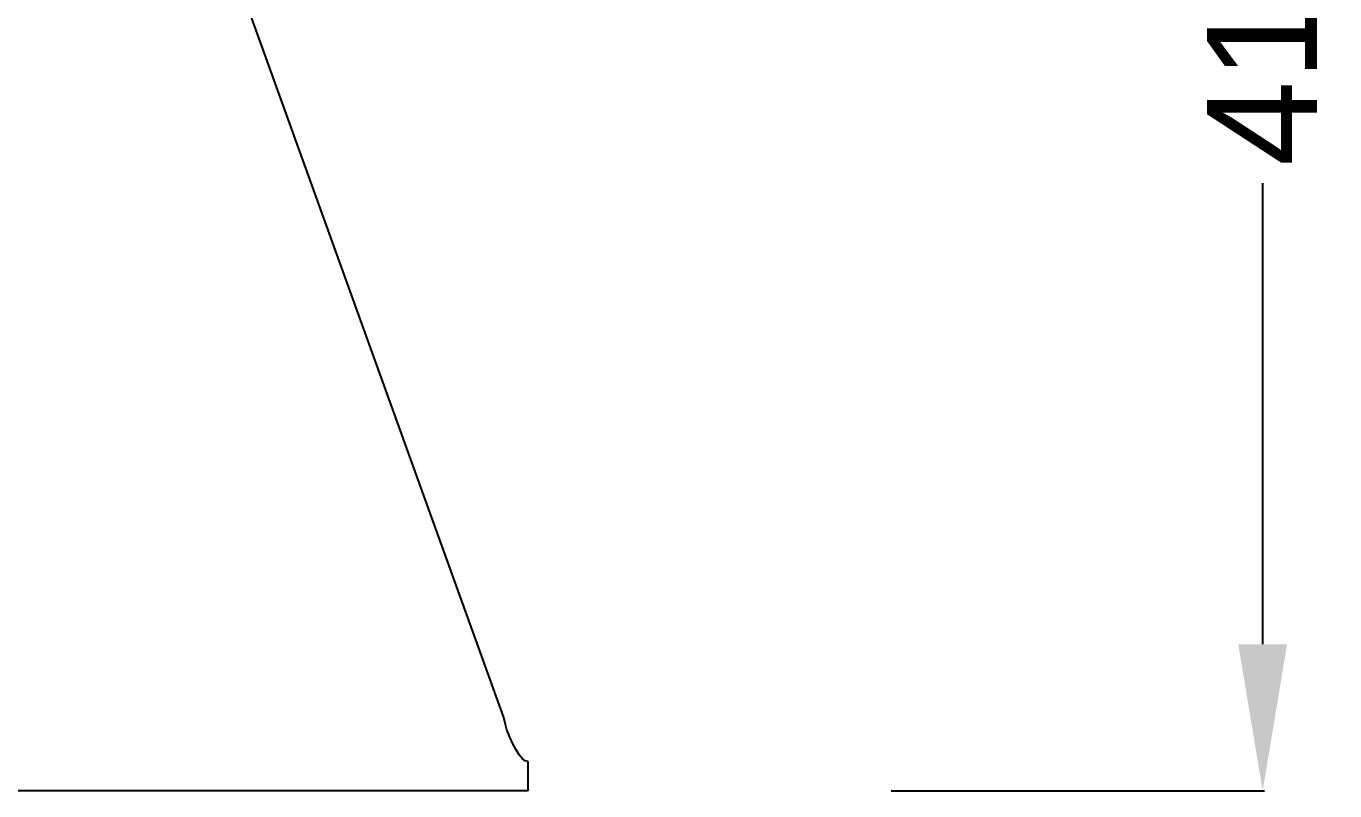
# Model space of a CAD drawing. Header units: millimetres. Extents: x 21 to 5427, y 20 to 4028.
# Drawn here: x 4572.1 to 4929.1, y 1317.6 to 1526.2 of the extents above; entities that cross this region are included whole.
import ezdxf

# ---------------------------------------------------------------- set-up
doc = ezdxf.new("R2010")
doc.units = ezdxf.units.MM
doc.layers.add('DIMS', color=1, linetype='Continuous')
doc.styles.get("Standard").update_dxf_attribs({"font": 'arial.ttf'})
doc.dimstyles.new('ISO-25', dxfattribs={"dimtxt": 2.5, "dimasz": 2.5, "dimexe": 1.25, "dimexo": 0.625, "dimtad": 1, "dimtxsty": 'Standard', "dimcen": 2.5, "dimadec": 0, "dimazin": 0, "dimtfac": 1, "dimtmove": 0, "dimatfit": 3, "dimfxl": 1, "dimarcsym": 0})

# ---------------------------------------------------------------- blocks, each defined once
blk = doc.blocks.new('*D13')
at = {"layer": 'Defpoints', "color": 0}
for p in [(4806.59, 1728.29), (4807.59, 1317.61), (4909.44, 1317.61)]:
    blk.add_point(p, dxfattribs=at)
at = {"layer": 'DIMS', "color": 0, "lineweight": -2}
for p, q in [((4807.09, 1728.29), (4909.94, 1728.29)), ((4909.44, 1688.29), (4909.44, 1562.6)), ((4909.44, 1357.61), (4909.44, 1483.31)), ((4808.09, 1317.61), (4909.94, 1317.61))]:
    blk.add_line(p, q, dxfattribs=at)
at = {"layer": 'DIMS', "color": 0}
for points in [[(4916.1, 1688.29), (4902.77, 1688.29), (4909.44, 1728.29)], [(4902.77, 1357.61), (4916.1, 1357.61), (4909.44, 1317.61)]]:
    blk.add_solid(points, dxfattribs=at)
at = {"layer": 'DIMS', "color": 0, "insert": (4909.44, 1522.95), "char_height": 30, "attachment_point": 5, "rotation": 90}
blk.add_mtext('410', dxfattribs=at)

msp = doc.modelspace()

# ---------------------------------------------------------------- linework, layer by layer
for p, q in [((4702.39, 1337.57), (4600.52, 1620.29)), ((4702.81, 1335.73), (4702.39, 1337.57)), ((4703.23, 1334.22), (4702.81, 1335.73)), ((4704.06, 1332.29), (4703.23, 1334.22)), ((4704.9, 1330.46), (4704.06, 1332.29)), ((4705.73, 1328.83), (4704.9, 1330.46)), ((4706.57, 1327.47), (4705.73, 1328.83)), ((4707.41, 1326.46), (4706.57, 1327.47)), ((4708.24, 1325.83), (4707.41, 1326.46)), ((4709.08, 1325.61), (4708.24, 1325.83)), ((4709.08, 1317.61), (4709.08, 1325.61)), ((4629.08, 1317.61), (4319.08, 1317.61)), ((4630.37, 1317.61), (4629.08, 1317.61)), ((4631.58, 1317.61), (4630.37, 1317.61)), ((4632.61, 1317.61), (4631.58, 1317.61)), ((4633.41, 1317.61), (4632.61, 1317.61)), ((4633.91, 1317.61), (4633.41, 1317.61)), ((4634.08, 1317.61), (4633.91, 1317.61)), ((4634.08, 1317.61), (4634.08, 1317.72)), ((4709.08, 1317.61), (4634.08, 1317.61))]:
    msp.add_line(p, q)

# ---------------------------------------------------------------- dimensions: what is measured, and where the dimension line sits
at = {"layer": 'DIMS'}
dim = msp.add_linear_dim(base=(4909.44, 1317.61), p1=(4806.59, 1728.29), p2=(4807.59, 1317.61), angle=270, text='410', dimstyle='ISO-25', override={"dimscale": 1, "dimtxt": 30, "dimasz": 40, "dimexe": 0.5, "dimexo": 0.5, "dimgap": 6, "dimtad": 0, "dimtih": 1, "dimtoh": 1, "dimdec": 0, "dimlfac": 1, "dimzin": 0, "dimadec": 2, "dimtfac": 2, "dimtdec": 1, "dimtzin": 0}, dxfattribs=at)
dim.commit()
dim.dimension.update_dxf_attribs({"geometry": '*D13', "text_midpoint": (4909.44, 1522.95), "text_rotation": 90})

doc.saveas('drawing.dxf')
